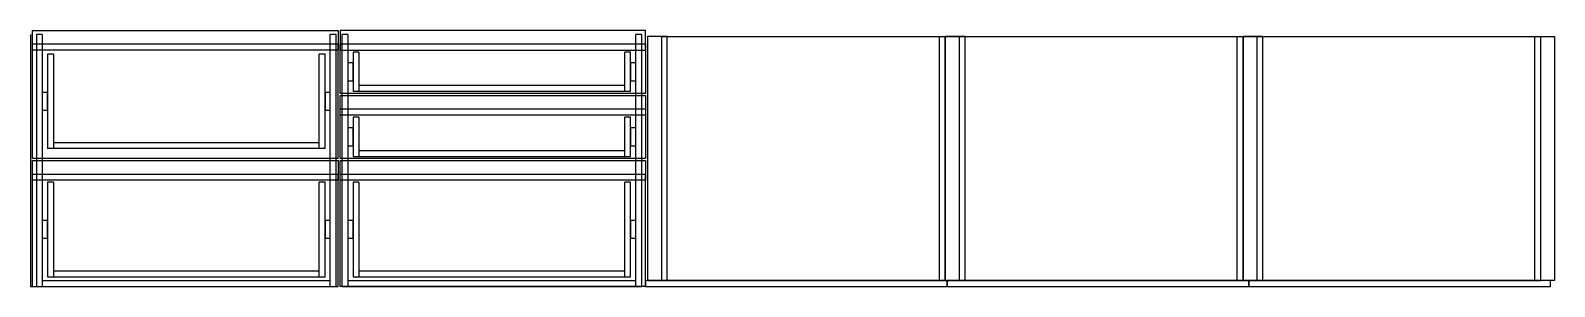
# Model space of a CAD drawing. Header units: millimetres. Extents: x -2 to 385, y 36 to 101.
import ezdxf

# ---------------------------------------------------------------- set-up
doc = ezdxf.new("R2010")
doc.units = ezdxf.units.MM
doc.layers.get('0').update_dxf_attribs({"linetype": 'CONTINUOUS', "lineweight": 25, "true_color": 0xffffff})
for name, color, linetype, lineweight, true_color in [('corredicas', 6, 'CONTINUOUS', 25, 0xff00ff), ('fundo', 7, 'CONTINUOUS', 25, 0x000000), ('gavetas', 4, 'CONTINUOUS', 25, 0x00ffff), ('portas', 7, 'CONTINUOUS', 25, 0x000000), ('pux_portas', 5, 'CONTINUOUS', 25, 0x0000ff), ('puxadores', 5, 'CONTINUOUS', 25, 0x0000ff), ('tampos', 1, 'CONTINUOUS', 25, 0xff0000)]:
    doc.layers.add(name, color=color, linetype=linetype, lineweight=lineweight, true_color=true_color)

msp = doc.modelspace()

# ---------------------------------------------------------------- linework, layer by layer
for p, q in [((-1.5, 100), (-1.5, 36)), ((0, 100), (0, 36)), ((1.5, 100), (0, 100)), ((1.5, 100), (1.5, 36)), ((74.5, 36), (74.5, 100)), ((76, 100), (74.5, 100)), ((76, 36), (76, 100)), ((77.5, 100), (77.5, 36)), ((79, 100), (77.5, 100)), ((79, 100), (79, 36)), ((152, 36), (152, 100)), ((153.5, 100), (152, 100)), ((153.5, 36), (153.5, 100)), ((-1.5, 36), (0, 36)), ((0, 36), (76, 36)), ((1.5, 37.5), (74.5, 37.5)), ((77.5, 36), (153.5, 36)), ((79, 37.5), (152, 37.5))]:
    msp.add_line(p, q)
at = {"layer": 'corredicas'}
for p, q in [((80.3, 92.75), (79, 92.75)), ((79, 92.75), (79, 88.25)), ((80.3, 88.25), (80.3, 92.75)), ((152, 92.75), (150.7, 92.75)), ((150.7, 92.75), (150.7, 88.25)), ((152, 88.25), (152, 92.75)), ((2.8, 85.25), (1.5, 85.25)), ((1.5, 85.25), (1.5, 80.75)), ((2.8, 80.75), (2.8, 85.25)), ((74.5, 85.25), (73.2, 85.25)), ((73.2, 85.25), (73.2, 80.75)), ((74.5, 80.75), (74.5, 85.25)), ((79, 88.25), (80.3, 88.25)), ((150.7, 88.25), (152, 88.25)), ((1.5, 80.75), (2.8, 80.75)), ((73.2, 80.75), (74.5, 80.75)), ((80.3, 76.25), (79, 76.25)), ((79, 76.25), (79, 71.75)), ((80.3, 71.75), (80.3, 76.25)), ((152, 76.25), (150.7, 76.25)), ((150.7, 76.25), (150.7, 71.75)), ((152, 71.75), (152, 76.25)), ((79, 71.75), (80.3, 71.75)), ((150.7, 71.75), (152, 71.75)), ((2.8, 52.75), (1.5, 52.75)), ((1.5, 52.75), (1.5, 48.25)), ((2.8, 48.25), (2.8, 52.75)), ((74.5, 52.75), (73.2, 52.75)), ((73.2, 52.75), (73.2, 48.25)), ((74.5, 48.25), (74.5, 52.75)), ((80.3, 52.75), (79, 52.75)), ((79, 52.75), (79, 48.25)), ((80.3, 48.25), (80.3, 52.75)), ((152, 52.75), (150.7, 52.75)), ((150.7, 52.75), (150.7, 48.25)), ((152, 48.25), (152, 52.75)), ((1.5, 48.25), (2.8, 48.25)), ((73.2, 48.25), (74.5, 48.25)), ((79, 48.25), (80.3, 48.25)), ((150.7, 48.25), (152, 48.25))]:
    msp.add_line(p, q, dxfattribs=at)
at = {"layer": 'fundo'}
for p, q in [((231, 37.5), (154.5, 37.5)), ((154.5, 37.5), (154.5, 36)), ((154.5, 36), (231, 36)), ((231, 36), (231, 37.5)), ((307.5, 37.5), (231, 37.5)), ((231, 37.5), (231, 36)), ((231, 36), (307.5, 36)), ((307.5, 36), (307.5, 37.5)), ((384, 37.5), (307.5, 37.5)), ((307.5, 37.5), (307.5, 36)), ((307.5, 36), (384, 36)), ((384, 36), (384, 37.5))]:
    msp.add_line(p, q, dxfattribs=at)
at = {"layer": 'gavetas'}
for p, q in [((4.3, 95), (2.8, 95)), ((2.8, 95), (2.8, 71)), ((4.3, 95), (4.3, 71)), ((73.2, 95), (71.7, 95)), ((71.7, 71), (71.7, 95)), ((73.2, 71), (73.2, 95)), ((81.8, 95.5), (80.3, 95.5)), ((80.3, 95.5), (80.3, 85.5)), ((81.8, 95.5), (81.8, 85.5)), ((150.7, 95.5), (149.2, 95.5)), ((149.2, 85.5), (149.2, 95.5)), ((150.7, 85.5), (150.7, 95.5)), ((150.7, 85.5), (80.3, 85.5)), ((149.2, 87), (81.8, 87)), ((81.8, 79), (80.3, 79)), ((80.3, 79), (80.3, 69)), ((81.8, 79), (81.8, 69)), ((150.7, 79), (149.2, 79)), ((149.2, 69), (149.2, 79)), ((150.7, 69), (150.7, 79)), ((73.2, 71), (2.8, 71)), ((71.7, 72.5), (4.3, 72.5)), ((81.8, 70.5), (149.2, 70.5)), ((80.3, 69), (150.7, 69)), ((4.3, 62.5), (2.8, 62.5)), ((2.8, 62.5), (2.8, 38.5)), ((4.3, 62.5), (4.3, 38.5)), ((73.2, 62.5), (71.7, 62.5)), ((71.7, 38.5), (71.7, 62.5)), ((73.2, 38.5), (73.2, 62.5)), ((81.8, 62.5), (80.3, 62.5)), ((80.3, 62.5), (80.3, 38.5)), ((81.8, 62.5), (81.8, 38.5)), ((150.7, 62.5), (149.2, 62.5)), ((149.2, 38.5), (149.2, 62.5)), ((150.7, 38.5), (150.7, 62.5)), ((4.3, 40), (71.7, 40)), ((81.8, 40), (149.2, 40)), ((2.8, 38.5), (73.2, 38.5)), ((80.3, 38.5), (150.7, 38.5))]:
    msp.add_line(p, q, dxfattribs=at)
at = {"layer": 'portas'}
for p, q in [((158.5, 99.5), (158.5, 37.5)), ((158.5, 99.5), (230.5, 99.5)), ((230.5, 37.5), (230.5, 99.5)), ((234, 99.5), (234, 37.5)), ((234, 99.5), (306, 99.5)), ((306, 37.5), (306, 99.5)), ((309.5, 99.5), (309.5, 37.5)), ((309.5, 99.5), (381.5, 99.5)), ((381.5, 37.5), (381.5, 99.5)), ((158.5, 37.5), (230.5, 37.5)), ((234, 37.5), (306, 37.5)), ((309.5, 37.5), (381.5, 37.5))]:
    msp.add_line(p, q, dxfattribs=at)
at = {"layer": 'pux_portas'}
for p, q in [((160, 99.5), (155, 99.5)), ((155, 99.5), (155, 37.5)), ((160, 37.5), (160, 99.5)), ((229, 37.5), (229, 99.5)), ((229, 99.5), (234, 99.5)), ((235.5, 99.5), (230.5, 99.5)), ((230.5, 99.5), (230.5, 37.5)), ((234, 99.5), (234, 37.5)), ((235.5, 37.5), (235.5, 99.5)), ((304.5, 37.5), (304.5, 99.5)), ((304.5, 99.5), (309.5, 99.5)), ((306, 99.5), (306, 37.5)), ((311, 99.5), (306, 99.5)), ((309.5, 99.5), (309.5, 37.5)), ((311, 37.5), (311, 99.5)), ((380, 37.5), (380, 99.5)), ((380, 99.5), (385, 99.5)), ((385, 99.5), (385, 37.5)), ((155, 37.5), (160, 37.5)), ((234, 37.5), (229, 37.5)), ((230.5, 37.5), (235.5, 37.5)), ((309.5, 37.5), (304.5, 37.5)), ((306, 37.5), (311, 37.5)), ((385, 37.5), (380, 37.5))]:
    msp.add_line(p, q, dxfattribs=at)
at = {"layer": 'puxadores'}
for p, q in [((-1, 101), (76.5, 101)), ((-1, 96), (-1, 101)), ((76.5, 101), (76.5, 96)), ((154.5, 101), (77, 101)), ((77, 101), (77, 96)), ((154.5, 96), (154.5, 101)), ((76.5, 96), (-1, 96)), ((77, 96), (154.5, 96)), ((77, 84.5), (154.5, 84.5)), ((77, 79.5), (77, 84.5)), ((154.5, 84.5), (154.5, 79.5)), ((154.5, 79.5), (77, 79.5)), ((-1, 68), (76.5, 68)), ((-1, 63), (-1, 68)), ((76.5, 68), (76.5, 63)), ((77, 68), (154.5, 68)), ((77, 63), (77, 68)), ((154.5, 68), (154.5, 63)), ((76.5, 63), (-1, 63)), ((154.5, 63), (77, 63))]:
    msp.add_line(p, q, dxfattribs=at)
at = {"layer": 'tampos'}
for p, q in [((-1, 68.5), (-1, 97.5)), ((76.5, 97.5), (-1, 97.5)), ((76.5, 68.5), (76.5, 97.5)), ((77, 85), (77, 97.5)), ((154.5, 97.5), (77, 97.5)), ((154.5, 97.5), (154.5, 85)), ((154.5, 85), (77, 85)), ((77, 68.5), (77, 81)), ((154.5, 81), (77, 81)), ((154.5, 81), (154.5, 68.5)), ((76.5, 68.5), (-1, 68.5)), ((154.5, 68.5), (77, 68.5)), ((-1, 36), (-1, 64.5)), ((-1, 64.5), (76.5, 64.5)), ((76.5, 36), (76.5, 64.5)), ((77, 36), (77, 64.5)), ((77, 64.5), (154.5, 64.5)), ((154.5, 36), (154.5, 64.5)), ((-1, 36), (76.5, 36)), ((154.5, 36), (77, 36))]:
    msp.add_line(p, q, dxfattribs=at)

doc.saveas('drawing.dxf')
